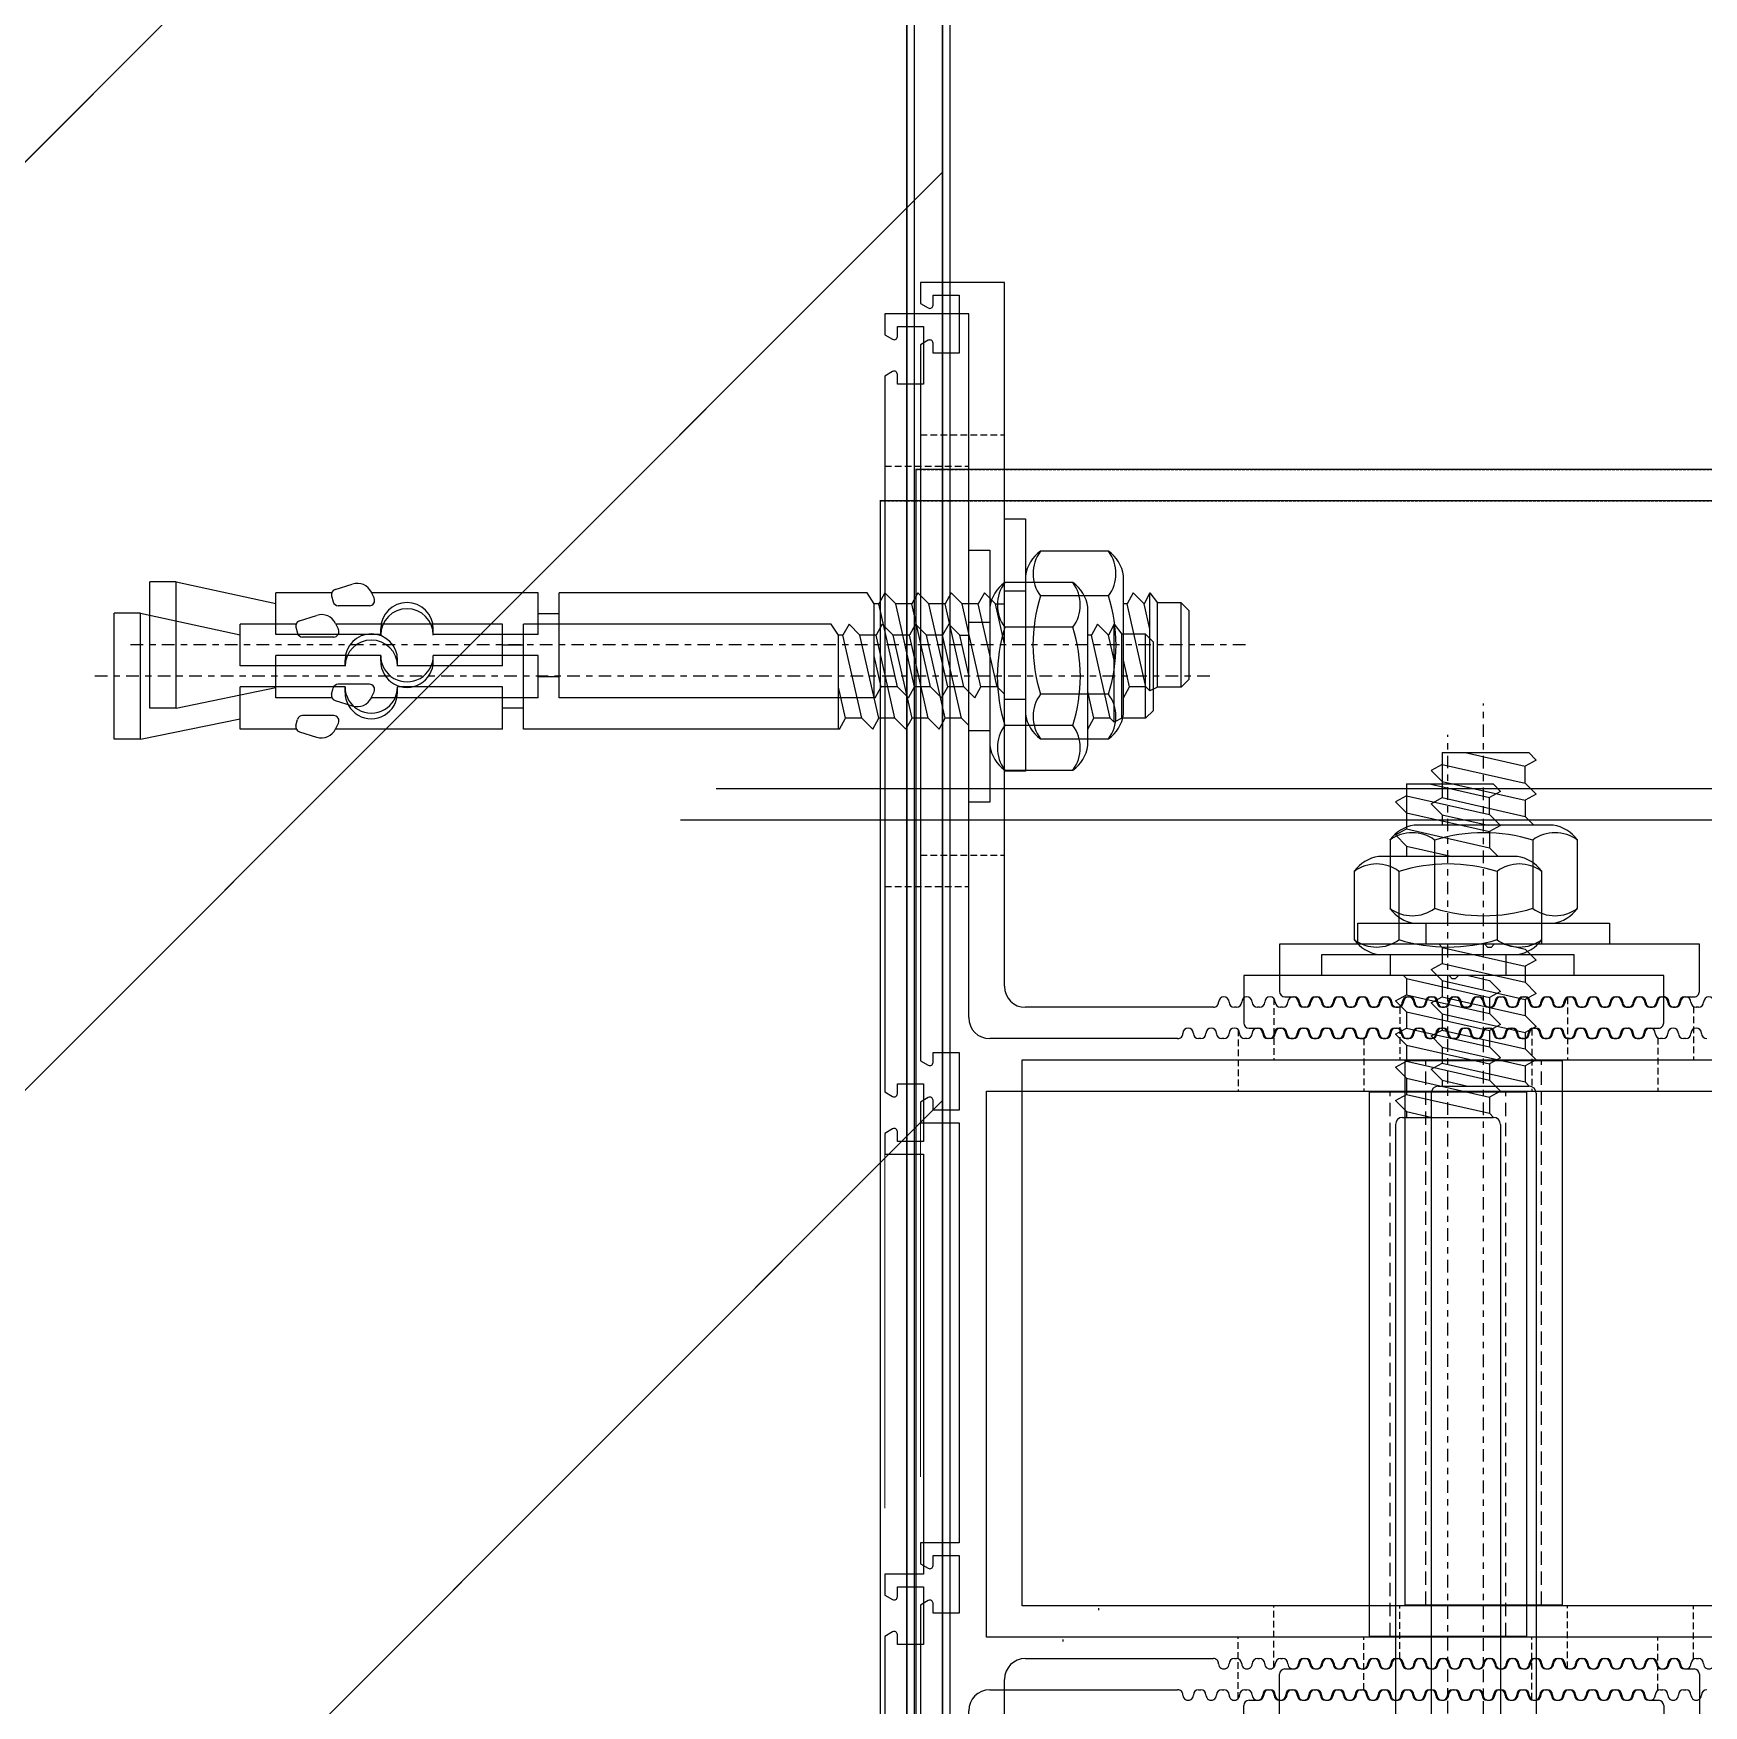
# Model space of a CAD drawing. Header units: inches. Extents: x 4821 to 127877, y 58012 to 433683.
# Drawn here: x 90890.8 to 91049.9, y 230392.2 to 230551.5 of the extents above; entities that cross this region are included whole.
import ezdxf
from ezdxf.xclip import XClip

# ---------------------------------------------------------------- set-up
doc = ezdxf.new("R2010")
doc.units = ezdxf.units.IN
doc.header["$MEASUREMENT"] = 0
doc.header["$XCLIPFRAME"] = 2
for name, pattern in [('$0$104-TYPICAL FLOOR$0$HIDDEN', [0.375, 0.25, -0.125]), ('$1$Center', [29.999999, 12, -6, 6, -6]), ('$1$DASHED', [19.05, 12.7, -6.35])]:
    doc.linetypes.add(name, pattern=pattern)
for name, color, linetype in [('$1$BEAM', 2, 'Continuous'), ('A-101 Plans Building B$0$A-LIN-10', 8, 'Continuous'), ('A-FURN-FIXD', 10, 'Continuous'), ('A-WAL-CMU', 7, 'Continuous'), ('COL GROUND$0$Cloums$0$A-COL-HAT', 8, 'Continuous'), ('COL GROUND$0$Cloums$0$A-COL-RFC', 210, 'Continuous')]:
    doc.layers.add(name, color=color, linetype=linetype)
doc.layers.add('$1$New Plans (8)$0$A-GLAZ-CWMG', color=51, linetype='Continuous', lineweight=9)

# ---------------------------------------------------------------- blocks, each defined once
blk = doc.blocks.new('COL GROUND')
at = {"layer": 'COL GROUND$0$Cloums$0$A-COL-HAT'}
h = blk.add_hatch(dxfattribs=at)
h.set_pattern_fill('ANSI31', color=256, scale=500)
h.set_pattern_definition([(45, (-67038.15, -49806.79), (-44.194174, 44.194174), [])])
h.paths.add_polyline_path([(102.34, -21674.94), (102.34, -18000), (102.57, -18000), (102.1, -16625.03), (-543.44, -16624.95), (-7447.66, -16624.95), (-7447.66, -19574.95), (-7147.66, -19574.95), (-7147.66, -16924.95), (-194.68, -16924.95), (-197.66, -19324.94), (-4297.66, -19324.94), (-4297.66, -21674.94), (-3997.66, -21674.94), (-3997.66, -19624.94), (-197.66, -19624.94), (-197.66, -21674.94)])
at = {"layer": 'COL GROUND$0$Cloums$0$A-COL-RFC', "linetype": 'Continuous', "elevation": 0}
blk.add_lwpolyline([(102.34, -21674.94), (102.34, -16625.03), (-191.69, -16624.95), (-7447.66, -16624.95), (-7447.66, -19574.95), (-7147.66, -19574.95), (-7147.66, -16924.95), (-197.66, -16924.95), (-197.66, -19324.94), (-4297.66, -19324.94), (-4297.66, -21674.94), (-3997.66, -21674.94), (-3997.66, -19624.94), (-197.66, -19624.94), (-197.66, -21674.94), (102.34, -21674.94)], dxfattribs=at)
blk = doc.blocks.new('$1$Fixed bracket Plan')
at = {"layer": 'A-FURN-FIXD'}
for p, q in [((8, 100), (0, 100)), ((0, 100), (0, 98.02)), ((1.2, 97.85), (1.2, 98.8)), ((1.2, 98.8), (3.7, 98.8)), ((3.7, 98.8), (3.7, 93.3)), ((8, 33), (8, 100)), ((0, 98.02), (0.75, 97.59)), ((0.75, 94.51), (0, 94.08)), ((0, 94.08), (0, 25.92)), ((1.2, 93.3), (1.2, 94.25)), ((3.7, 93.3), (1.2, 93.3)), ((8, 53.5), (8, 77.5)), ((8, 77.5), (10, 77.5)), ((10, 77.5), (10, 53.5)), ((-73.41, 59.5), (-73.41, 71.5)), ((-70.91, 71.5), (-73.41, 71.5)), ((-70.91, 59.5), (-70.91, 71.5)), ((-70.91, 71.5), (-61.41, 69.46)), ((-61.41, 66.5), (-61.41, 70.46)), ((-56.08, 70.46), (-61.41, 70.46)), ((-56.09, 70.18), (-55.94, 69.61)), ((-55.76, 70.78), (-54.12, 71.3)), ((-52.31, 70.52), (-52.04, 69.95)), ((-36.41, 70.46), (-52.28, 70.46)), ((-36.41, 66.5), (-36.41, 70.46)), ((-5.09, 70.46), (-34.41, 70.46)), ((-34.41, 60.46), (-34.41, 70.46)), ((-4.41, 69.42), (-5.09, 70.46)), ((-3.4, 70.46), (-3.98, 69.42)), ((-2.36, 69.42), (-3.4, 70.46)), ((-0.24, 70.46), (-0.82, 69.42)), ((0.81, 69.42), (-0.24, 70.46)), ((2.92, 70.46), (2.35, 69.42)), ((3.97, 69.42), (2.92, 70.46)), ((6.09, 70.46), (5.51, 69.42)), ((7.14, 69.42), (6.09, 70.46)), ((8, 70.66), (10, 70.66)), ((17.92, 70.17), (11.43, 70.17)), ((20.25, 70.46), (19.68, 69.42)), ((21.3, 69.42), (20.26, 70.46)), ((21.84, 70.46), (21.3, 69.42)), ((21.84, 61.13), (21.84, 70.46)), ((21.84, 70.46), (22.59, 69.5)), ((-52.49, 69.24), (-55.46, 69.24)), ((-34.41, 68.46), (-36.41, 68.46)), ((-4.41, 60.5), (-4.41, 69.42)), ((-3.98, 69.42), (-4.41, 69.42)), ((-2.19, 61.51), (-3.98, 69.42)), ((-0.57, 61.51), (-2.36, 69.42)), ((-0.82, 69.42), (-2.36, 69.42)), ((0.97, 61.51), (-0.82, 69.42)), ((2.6, 61.51), (0.81, 69.42)), ((2.35, 69.42), (0.81, 69.42)), ((4.14, 61.51), (2.35, 69.42)), ((5.76, 61.51), (3.97, 69.42)), ((5.51, 69.42), (3.97, 69.42)), ((7.3, 61.51), (5.51, 69.42)), ((8, 65.6), (7.14, 69.42)), ((7.14, 69.42), (8, 69.42)), ((19.68, 69.42), (19.35, 69.42)), ((21.47, 61.51), (19.68, 69.42)), ((21.84, 67.02), (21.3, 69.42)), ((22.59, 61.5), (22.59, 69.5)), ((24.84, 69.5), (22.59, 69.5)), ((24.84, 61.5), (24.84, 69.5)), ((24.84, 69.5), (25.59, 68.75)), ((25.59, 62.25), (25.59, 68.75)), ((-51.41, 66.5), (-51.41, 67.04)), ((-46.41, 66.5), (-46.41, 67.04)), ((-51.41, 66.5), (-61.41, 66.5)), ((-36.41, 66.5), (-46.41, 66.5)), ((-61.41, 60.46), (-61.41, 64.5)), ((-51.41, 64.5), (-61.41, 64.5)), ((-51.41, 63.96), (-51.41, 64.5)), ((-36.41, 64.5), (-46.41, 64.5)), ((-46.41, 63.96), (-46.41, 64.5)), ((-36.41, 60.46), (-36.41, 64.5)), ((-3.73, 61.51), (-4.41, 64.48)), ((19.92, 61.51), (19.35, 64.05)), ((-34.41, 62.46), (-36.41, 62.46)), ((24.84, 61.5), (25.59, 62.25)), ((-70.91, 59.5), (-61.41, 61.46)), ((-56.09, 60.82), (-55.94, 61.39)), ((-52.49, 61.76), (-55.46, 61.76)), ((-52.31, 60.48), (-52.04, 61.05)), ((-4.41, 60.56), (-4.31, 60.46)), ((-4.31, 60.46), (-3.73, 61.51)), ((-2.19, 61.51), (-3.73, 61.51)), ((-2.19, 61.51), (-1.14, 60.46)), ((-1.14, 60.46), (-0.57, 61.51)), ((0.97, 61.51), (-0.57, 61.51)), ((0.97, 61.51), (2.02, 60.46)), ((2.02, 60.46), (2.6, 61.51)), ((4.14, 61.51), (2.6, 61.51)), ((4.14, 61.51), (5.19, 60.46)), ((5.19, 60.46), (5.76, 61.51)), ((7.3, 61.51), (5.76, 61.51)), ((7.3, 61.51), (8, 60.81)), ((17.92, 60.82), (11.43, 60.82)), ((19.35, 60.46), (19.92, 61.51)), ((21.47, 61.51), (19.92, 61.51)), ((21.47, 61.51), (21.84, 61.13)), ((22.59, 61.5), (21.84, 61.13)), ((24.84, 61.5), (22.59, 61.5)), ((-70.91, 59.5), (-73.41, 59.5)), ((-56.05, 60.46), (-61.41, 60.46)), ((-55.76, 60.22), (-54.12, 59.7)), ((-36.41, 60.46), (-52.32, 60.46)), ((-4.31, 60.46), (-34.41, 60.46)), ((8, 60.34), (10, 60.34)), ((49.69, 55.26), (57.94, 55.26)), ((49.69, 55.26), (49.69, 54.13)), ((51.89, 55.26), (57.61, 53.96)), ((58.65, 54.54), (57.61, 53.96)), ((57.94, 55.26), (58.65, 54.54)), ((10, 53.5), (8, 53.5)), ((49.69, 54.13), (48.65, 53.56)), ((49.69, 52.51), (48.65, 53.56)), ((49.69, 54.13), (49.69, 52.5)), ((49.69, 54.13), (57.61, 52.34)), ((57.61, 52.34), (57.61, 53.96)), ((48.65, 50.39), (49.69, 50.97)), ((49.69, 52.51), (57.61, 50.72)), ((49.69, 52.51), (49.69, 50.97)), ((49.69, 50.97), (57.61, 49.18)), ((57.61, 52.34), (58.65, 51.29)), ((58.65, 51.29), (57.61, 50.72)), ((49.69, 49.34), (48.65, 50.39)), ((57.61, 50.72), (57.61, 49.18)), ((60.25, 48.35), (47.05, 48.35)), ((49.69, 49.34), (54.09, 48.35)), ((49.69, 49.34), (49.69, 48.35)), ((57.61, 49.18), (58.43, 48.35)), ((44.73, 46.92), (44.73, 40.43)), ((48.98, 46.92), (48.98, 40.43)), ((58.33, 46.92), (58.33, 40.43)), ((62.58, 40.43), (62.58, 46.92)), ((41.65, 37), (41.65, 39)), ((41.65, 39), (65.65, 39)), ((47.05, 39), (60.25, 39)), ((48.15, 39), (48.15, 37)), ((59.15, 39), (59.15, 37)), ((65.65, 39), (65.65, 37)), ((53.75, 37), (34.2, 37)), ((34.2, 37), (34.2, 32.5)), ((65.65, 37), (41.65, 37)), ((49.69, 36.71), (49.41, 37)), ((49.69, 36.71), (49.69, 35.17)), ((49.69, 36.71), (57.61, 34.92)), ((54.05, 36.7), (53.75, 37)), ((54.35, 36.7), (54.05, 36.7)), ((54.65, 37), (54.35, 36.7)), ((74.2, 37), (54.65, 37)), ((55.59, 37), (57.61, 36.55)), ((74.2, 32.5), (74.2, 37)), ((48.65, 34.59), (49.69, 35.17)), ((49.69, 35.17), (57.61, 33.38)), ((57.61, 36.55), (58.65, 35.5)), ((58.65, 35.5), (57.61, 34.92)), ((49.69, 33.55), (48.65, 34.59)), ((49.69, 33.55), (57.61, 31.76)), ((49.69, 33.55), (49.69, 32)), ((57.61, 34.92), (57.61, 33.38)), ((34.7, 32), (35.6, 32)), ((37.6, 32), (37.8, 32)), ((39.8, 32), (40, 32)), ((42, 32), (42.2, 32)), ((44.2, 32), (44.4, 32)), ((46.4, 32), (46.6, 32)), ((48.6, 32), (48.8, 32)), ((48.65, 31.43), (49.69, 32)), ((49.69, 32), (57.61, 30.22)), ((50.8, 32), (51, 32)), ((53, 32), (53.2, 32)), ((55.2, 32), (55.4, 32)), ((57.4, 32), (57.6, 32)), ((57.61, 33.38), (58.65, 32.33)), ((58.65, 32.33), (57.61, 31.76)), ((59.6, 32), (59.8, 32)), ((61.8, 32), (62, 32)), ((64, 32), (64.2, 32)), ((66.2, 32), (66.4, 32)), ((68.4, 32), (68.6, 32)), ((70.6, 32), (70.8, 32)), ((72.8, 32), (73.7, 32)), ((27.9, 31), (10, 31)), ((30.1, 31), (29.9, 31)), ((32.3, 31), (32.1, 31)), ((34.5, 31), (34.3, 31)), ((36.7, 31), (36.5, 31)), ((38.9, 31), (38.7, 31)), ((41.1, 31), (40.9, 31)), ((43.3, 31), (43.1, 31)), ((45.5, 31), (45.3, 31)), ((47.7, 31), (47.5, 31)), ((49.69, 30.38), (48.65, 31.43)), ((49.69, 30.38), (49.69, 28.84)), ((49.69, 30.38), (57.61, 28.59)), ((49.9, 31), (49.7, 31)), ((52.1, 31), (51.9, 31)), ((54.3, 31), (54.1, 31)), ((56.5, 31), (56.3, 31)), ((57.61, 31.76), (57.61, 30.22)), ((58.7, 31), (58.5, 31)), ((60.9, 31), (60.7, 31)), ((63.1, 31), (62.9, 31)), ((65.3, 31), (65.1, 31)), ((67.5, 31), (67.3, 31)), ((69.7, 31), (69.5, 31)), ((71.9, 31), (71.7, 31)), ((74.1, 31), (73.9, 31)), ((76.3, 31), (76.1, 31)), ((48.65, 28.27), (49.69, 28.84)), ((49.69, 28.84), (57.61, 27.05)), ((57.61, 30.22), (58.65, 29.17)), ((58.65, 29.17), (57.61, 28.59)), ((49.69, 27.22), (48.65, 28.27)), ((49.69, 27.22), (57.61, 25.43)), ((49.69, 27.22), (49.69, 25.68)), ((57.61, 28.59), (57.61, 27.05)), ((0, 25.92), (0.75, 25.49)), ((1.2, 25.75), (1.2, 26.7)), ((1.2, 26.7), (3.7, 26.7)), ((3.7, 26.7), (3.7, 21.2)), ((9.7, -26), (9.7, 26)), ((9.7, 26), (97.6, 26)), ((61.15, 25.9), (46.15, 25.9)), ((46.15, 25.9), (46.15, -25.9)), ((48.65, 25.1), (49.69, 25.68)), ((49.69, 25.68), (57.61, 23.89)), ((57.61, 27.05), (58.65, 26)), ((58.65, 26), (57.61, 25.43)), ((61.15, -25.9), (61.15, 25.9)), ((49.69, 24.05), (48.65, 25.1)), ((49.69, 24.05), (52.14, 23.5)), ((49.69, 24.05), (49.69, 23.5)), ((57.61, 25.43), (57.61, 23.89)), ((57.61, 23.89), (57.99, 23.5)), ((0.75, 22.41), (0, 21.98)), ((48.65, 22.83), (48.65, -38.58)), ((49.32, 23.5), (57.98, 23.5)), ((58.65, 22.83), (58.65, -38.58)), ((0, 21.98), (0, 20)), ((1.2, 21.2), (1.2, 22.15)), ((3.7, 21.2), (1.2, 21.2)), ((0, 20), (3.7, 20)), ((3.7, 20), (3.7, -20)), ((3.7, -20), (0, -20)), ((0, -20), (0, -21.98)), ((0, -21.98), (0.75, -22.41)), ((1.2, -22.15), (1.2, -21.2)), ((1.2, -21.2), (3.7, -21.2)), ((3.7, -21.2), (3.7, -26.7)), ((0.75, -25.49), (0, -25.92)), ((0, -25.92), (0, -94.08)), ((1.2, -26.7), (1.2, -25.75)), ((3.7, -26.7), (1.2, -26.7)), ((97.6, -26), (9.7, -26)), ((46.15, -25.9), (61.15, -25.9)), ((10, -31), (27.9, -31)), ((29.9, -31), (30.1, -31)), ((32.1, -31), (32.3, -31)), ((34.3, -31), (34.5, -31)), ((36.5, -31), (36.7, -31)), ((38.7, -31), (38.9, -31)), ((40.9, -31), (41.1, -31)), ((43.1, -31), (43.3, -31)), ((45.3, -31), (45.5, -31)), ((47.5, -31), (47.7, -31)), ((49.7, -31), (49.9, -31)), ((51.9, -31), (52.1, -31)), ((54.1, -31), (54.3, -31)), ((56.3, -31), (56.5, -31)), ((58.5, -31), (58.7, -31)), ((60.7, -31), (60.9, -31)), ((62.9, -31), (63.1, -31)), ((65.1, -31), (65.3, -31)), ((67.3, -31), (67.5, -31)), ((69.5, -31), (69.7, -31)), ((71.7, -31), (71.9, -31)), ((73.9, -31), (74.1, -31)), ((76.1, -31), (76.3, -31)), ((8, -100), (8, -33)), ((34.2, -37), (34.2, -32.5)), ((34.7, -32), (35.6, -32)), ((37.6, -32), (37.8, -32)), ((39.8, -32), (40, -32)), ((42, -32), (42.2, -32)), ((44.2, -32), (44.4, -32)), ((46.4, -32), (46.6, -32)), ((48.6, -32), (48.8, -32)), ((50.8, -32), (51, -32)), ((53, -32), (53.2, -32)), ((55.2, -32), (55.4, -32)), ((57.4, -32), (57.6, -32)), ((59.6, -32), (59.8, -32)), ((61.8, -32), (62, -32)), ((64, -32), (64.2, -32)), ((66.2, -32), (66.4, -32)), ((68.4, -32), (68.6, -32)), ((70.6, -32), (70.8, -32)), ((72.8, -32), (73.7, -32)), ((74.2, -32.5), (74.2, -37))]:
    blk.add_line(p, q, dxfattribs=at)
at = {"layer": 'A-FURN-FIXD', "linetype": '$1$DASHED', "ltscale": 0.05}
for p, q in [((0, 85.5), (8, 85.5)), ((0, 45.5), (8, 45.5)), ((33.65, 31.86), (33.65, 26)), ((61.65, 31.93), (61.65, 26)), ((45.65, 31.02), (45.65, 26)), ((73.65, 31.07), (73.65, 26)), ((33.65, -31.86), (33.65, -26)), ((45.65, -31.02), (45.65, -26)), ((61.65, -31.93), (61.65, -26)), ((73.65, -31.07), (73.65, -26))]:
    blk.add_line(p, q, dxfattribs=at)
at = {"layer": 'A-FURN-FIXD', "linetype": '$1$Center', "ltscale": 0.1}
for p, q in [((30.95, 65.5), (-75.79, 65.5)), ((53.65, -48.26), (53.65, 59.93))]:
    blk.add_line(p, q, dxfattribs=at)
at = {"layer": 'A-FURN-FIXD', "linetype": '$1$DASHED', "ltscale": 0.1}
for p, q in [((48.15, -25.9), (48.15, 25.9)), ((59.15, -25.9), (59.15, 25.9))]:
    blk.add_line(p, q, dxfattribs=at)
at = {"layer": 'A-FURN-FIXD'}
blk.add_lwpolyline([(11.43, 74.42, 0.202618), (10, 72.1), (10, 58.9, 0.202618), (11.43, 56.57), (17.92, 56.57, 0.202618), (19.35, 58.9), (19.35, 72.1, 0.202618), (17.92, 74.42)], format="xyb", close=True, dxfattribs=at)
for points in [[(11.43, 74.42, 0.330304), (11.43, 70.17, 0.151843), (11.43, 60.82, 0.330304), (11.43, 56.57)], [(17.92, 56.57, 0.330304), (17.92, 60.82, 0.151843), (17.92, 70.17, 0.330304), (17.92, 74.42)]]:
    blk.add_lwpolyline(points, format="xyb", dxfattribs=at)
for centre, radius, start, end in [((0.9, 97.85), 0.3, 240, 0), ((0.9, 94.25), 0.3, 360, 120), ((-55.61, 70.31), 0.5, 107.63, 195.0687), ((-53.66, 69.87), 1.5, 25.4904, 107.63), ((-55.46, 69.74), 0.5, 195.0687, 270), ((-52.49, 69.74), 0.5, 270, 25.4904), ((-48.91, 67.04), 2.5, 0, 180), ((-48.91, 66.45), 2.5, 0, 180), ((-48.91, 64.49), 2.5, 180, 0), ((-48.91, 63.96), 2.5, 180, 0), ((-55.61, 60.69), 0.5, 164.9313, 252.37), ((-55.46, 61.26), 0.5, 90, 164.9313), ((-52.49, 61.26), 0.5, 334.5096, 90), ((-53.66, 61.13), 1.5, 252.37, 334.5096), ((47.57, 44.89), 3.5, 98.6993, 144.5157), ((59.73, 44.89), 3.5, 35.4843, 81.3007), ((46.85, 44.06), 3.57, 53.4429, 126.5571), ((53.65, 31.88), 15.75, 72.7319, 107.2681), ((60.45, 44.06), 3.57, 53.4429, 126.5571), ((47.57, 42.46), 3.5, 215.4843, 261.3007), ((46.85, 43.29), 3.57, 233.4429, 306.5571), ((53.65, 55.47), 15.75, 252.7319, 287.2681), ((60.45, 43.29), 3.57, 233.4429, 306.5571), ((59.73, 42.46), 3.5, 278.6993, 324.5157), ((10, 33), 2, 180, 270), ((28.9, 31.5), 0.5, 0, 180), ((31.1, 31.5), 0.5, 0, 180), ((33.3, 31.5), 0.5, 0, 180), ((34.7, 32.5), 0.5, 180, 270), ((35.5, 31.5), 0.5, 0, 180), ((35.6, 31.5), 0.5, 0, 90), ((37.6, 31.5), 0.5, 90, 180), ((37.7, 31.5), 0.5, 0, 180), ((37.8, 31.5), 0.5, 0, 90), ((39.8, 31.5), 0.5, 90, 180), ((39.9, 31.5), 0.5, 0, 180), ((40, 31.5), 0.5, 0, 90), ((42, 31.5), 0.5, 90, 180), ((42.1, 31.5), 0.5, 0, 180), ((42.2, 31.5), 0.5, 0, 90), ((44.2, 31.5), 0.5, 90, 180), ((44.3, 31.5), 0.5, 0, 180), ((44.4, 31.5), 0.5, 0, 90), ((46.4, 31.5), 0.5, 90, 180), ((46.5, 31.5), 0.5, 0, 180), ((46.6, 31.5), 0.5, 0, 90), ((48.6, 31.5), 0.5, 90, 180), ((48.7, 31.5), 0.5, 0, 180), ((48.8, 31.5), 0.5, 0, 90), ((50.8, 31.5), 0.5, 90, 180), ((50.9, 31.5), 0.5, 0, 180), ((51, 31.5), 0.5, 0, 90), ((53, 31.5), 0.5, 90, 180), ((53.1, 31.5), 0.5, 0, 180), ((53.2, 31.5), 0.5, 0, 90), ((55.2, 31.5), 0.5, 90, 180), ((55.3, 31.5), 0.5, 0, 180), ((55.4, 31.5), 0.5, 0, 90), ((57.4, 31.5), 0.5, 90, 180), ((57.5, 31.5), 0.5, 0, 180), ((57.6, 31.5), 0.5, 0, 90), ((59.6, 31.5), 0.5, 90, 180), ((59.7, 31.5), 0.5, 0, 180), ((59.8, 31.5), 0.5, 0, 90), ((61.8, 31.5), 0.5, 90, 180), ((61.9, 31.5), 0.5, 0, 180), ((62, 31.5), 0.5, 0, 90), ((64, 31.5), 0.5, 90, 180), ((64.1, 31.5), 0.5, 0, 180), ((64.2, 31.5), 0.5, 0, 90), ((66.2, 31.5), 0.5, 90, 180), ((66.3, 31.5), 0.5, 0, 180), ((66.4, 31.5), 0.5, 0, 90), ((68.4, 31.5), 0.5, 90, 180), ((68.5, 31.5), 0.5, 0, 180), ((68.6, 31.5), 0.5, 0, 90), ((70.6, 31.5), 0.5, 90, 180), ((70.7, 31.5), 0.5, 0, 180), ((70.8, 31.5), 0.5, 360, 90), ((72.8, 31.5), 0.5, 90, 180), ((72.9, 31.5), 0.5, 0, 180), ((73.7, 32.5), 0.5, 270, 0), ((75.1, 31.5), 0.5, 0, 180), ((77.3, 31.5), 0.5, 0, 180), ((27.9, 31.5), 0.5, 270, 0), ((29.9, 31.5), 0.5, 180, 270), ((30.1, 31.5), 0.5, 270, 360), ((32.1, 31.5), 0.5, 180, 270), ((32.3, 31.5), 0.5, 270, 360), ((34.3, 31.5), 0.5, 180, 270), ((34.5, 31.5), 0.5, 270, 360), ((36.5, 31.5), 0.5, 180, 270), ((36.6, 31.5), 0.5, 180, 360), ((36.7, 31.5), 0.5, 270, 360), ((38.7, 31.5), 0.5, 180, 270), ((38.8, 31.5), 0.5, 180, 0), ((38.9, 31.5), 0.5, 270, 360), ((40.9, 31.5), 0.5, 180, 270), ((41, 31.5), 0.5, 180, 0), ((41.1, 31.5), 0.5, 270, 360), ((43.1, 31.5), 0.5, 180, 270), ((43.2, 31.5), 0.5, 180, 0), ((43.3, 31.5), 0.5, 270, 360), ((45.3, 31.5), 0.5, 180, 270), ((45.4, 31.5), 0.5, 180, 0), ((45.5, 31.5), 0.5, 270, 360), ((47.5, 31.5), 0.5, 180, 270), ((47.6, 31.5), 0.5, 180, 0), ((47.7, 31.5), 0.5, 270, 360), ((49.7, 31.5), 0.5, 180, 270), ((49.8, 31.5), 0.5, 180, 0), ((49.9, 31.5), 0.5, 270, 360), ((51.9, 31.5), 0.5, 180, 270), ((52, 31.5), 0.5, 180, 0), ((52.1, 31.5), 0.5, 270, 360), ((54.1, 31.5), 0.5, 180, 270), ((54.2, 31.5), 0.5, 180, 0), ((54.3, 31.5), 0.5, 270, 360), ((56.3, 31.5), 0.5, 180, 270), ((56.4, 31.5), 0.5, 180, 0), ((56.5, 31.5), 0.5, 270, 360), ((58.5, 31.5), 0.5, 180, 270), ((58.6, 31.5), 0.5, 180, 0), ((58.7, 31.5), 0.5, 270, 360), ((60.7, 31.5), 0.5, 180, 270), ((60.8, 31.5), 0.5, 180, 0), ((60.9, 31.5), 0.5, 270, 360), ((62.9, 31.5), 0.5, 180, 270), ((63, 31.5), 0.5, 180, 0), ((63.1, 31.5), 0.5, 270, 360), ((65.1, 31.5), 0.5, 180, 270), ((65.2, 31.5), 0.5, 180, 0), ((65.3, 31.5), 0.5, 270, 360), ((67.3, 31.5), 0.5, 180, 270), ((67.4, 31.5), 0.5, 180, 0), ((67.5, 31.5), 0.5, 270, 360), ((69.5, 31.5), 0.5, 180, 270), ((69.6, 31.5), 0.5, 180, 0), ((69.7, 31.5), 0.5, 270, 360), ((71.7, 31.5), 0.5, 180, 270), ((71.8, 31.5), 0.5, 180, 0), ((71.9, 31.5), 0.5, 270, 360), ((73.9, 31.5), 0.5, 180, 270), ((74.1, 31.5), 0.5, 270, 360), ((76.1, 31.5), 0.5, 180, 270), ((76.3, 31.5), 0.5, 270, 360), ((78.3, 31.5), 0.5, 180, 270), ((0.9, 25.75), 0.3, 240, 0), ((0.9, 22.15), 0.3, 360, 120), ((49.32, 22.83), 0.667, 90, 180), ((57.98, 22.83), 0.667, 0, 90), ((0.9, -22.15), 0.3, 240, 0), ((0.9, -25.75), 0.3, 360, 120), ((10, -33), 2, 90, 180), ((27.9, -31.5), 0.5, 360, 90), ((28.9, -31.5), 0.5, 180, 0), ((29.9, -31.5), 0.5, 90, 180), ((30.1, -31.5), 0.5, 0, 90), ((31.1, -31.5), 0.5, 180, 0), ((32.1, -31.5), 0.5, 90, 180), ((32.3, -31.5), 0.5, 0, 90), ((33.3, -31.5), 0.5, 180, 0), ((34.3, -31.5), 0.5, 90, 180), ((34.5, -31.5), 0.5, 0, 90), ((35.5, -31.5), 0.5, 180, 0), ((35.6, -31.5), 0.5, 270, 0), ((36.5, -31.5), 0.5, 90, 180), ((36.6, -31.5), 0.5, 0, 180), ((36.7, -31.5), 0.5, 0, 90), ((37.6, -31.5), 0.5, 180, 270), ((37.7, -31.5), 0.5, 180, 0), ((37.8, -31.5), 0.5, 270, 0), ((38.7, -31.5), 0.5, 90, 180), ((38.8, -31.5), 0.5, 0, 180), ((38.9, -31.5), 0.5, 0, 90), ((39.8, -31.5), 0.5, 180, 270), ((39.9, -31.5), 0.5, 180, 0), ((40, -31.5), 0.5, 270, 0), ((40.9, -31.5), 0.5, 90, 180), ((41, -31.5), 0.5, 0, 180), ((41.1, -31.5), 0.5, 0, 90), ((42, -31.5), 0.5, 180, 270), ((42.1, -31.5), 0.5, 180, 0), ((42.2, -31.5), 0.5, 270, 0), ((43.1, -31.5), 0.5, 90, 180), ((43.2, -31.5), 0.5, 0, 180), ((43.3, -31.5), 0.5, 0, 90), ((44.2, -31.5), 0.5, 180, 270), ((44.3, -31.5), 0.5, 180, 0), ((44.4, -31.5), 0.5, 270, 0), ((45.3, -31.5), 0.5, 90, 180), ((45.4, -31.5), 0.5, 0, 180), ((45.5, -31.5), 0.5, 0, 90), ((46.4, -31.5), 0.5, 180, 270), ((46.5, -31.5), 0.5, 180, 0), ((46.6, -31.5), 0.5, 270, 0), ((47.5, -31.5), 0.5, 90, 180), ((47.6, -31.5), 0.5, 0, 180), ((47.7, -31.5), 0.5, 0, 90), ((48.6, -31.5), 0.5, 180, 270), ((48.7, -31.5), 0.5, 180, 0), ((48.8, -31.5), 0.5, 270, 0), ((49.7, -31.5), 0.5, 90, 180), ((49.8, -31.5), 0.5, 0, 180), ((49.9, -31.5), 0.5, 0, 90), ((50.8, -31.5), 0.5, 180, 270), ((50.9, -31.5), 0.5, 180, 0), ((51, -31.5), 0.5, 270, 0), ((51.9, -31.5), 0.5, 90, 180), ((52, -31.5), 0.5, 0, 180), ((52.1, -31.5), 0.5, 0, 90), ((53, -31.5), 0.5, 180, 270), ((53.1, -31.5), 0.5, 180, 0), ((53.2, -31.5), 0.5, 270, 0), ((54.1, -31.5), 0.5, 90, 180), ((54.2, -31.5), 0.5, 0, 180), ((54.3, -31.5), 0.5, 0, 90), ((55.2, -31.5), 0.5, 180, 270), ((55.3, -31.5), 0.5, 180, 0), ((55.4, -31.5), 0.5, 270, 0), ((56.3, -31.5), 0.5, 90, 180), ((56.4, -31.5), 0.5, 0, 180), ((56.5, -31.5), 0.5, 0, 90), ((57.4, -31.5), 0.5, 180, 270), ((57.5, -31.5), 0.5, 180, 0), ((57.6, -31.5), 0.5, 270, 0), ((58.5, -31.5), 0.5, 90, 180), ((58.6, -31.5), 0.5, 0, 180), ((58.7, -31.5), 0.5, 0, 90), ((59.6, -31.5), 0.5, 180, 270), ((59.7, -31.5), 0.5, 180, 0), ((59.8, -31.5), 0.5, 270, 0), ((60.7, -31.5), 0.5, 90, 180), ((60.8, -31.5), 0.5, 0, 180), ((60.9, -31.5), 0.5, 0, 90), ((61.8, -31.5), 0.5, 180, 270), ((61.9, -31.5), 0.5, 180, 0), ((62, -31.5), 0.5, 270, 0), ((62.9, -31.5), 0.5, 90, 180), ((63, -31.5), 0.5, 0, 180), ((63.1, -31.5), 0.5, 0, 90), ((64, -31.5), 0.5, 180, 270), ((64.1, -31.5), 0.5, 180, 0), ((64.2, -31.5), 0.5, 270, 0), ((65.1, -31.5), 0.5, 90, 180), ((65.2, -31.5), 0.5, 0, 180), ((65.3, -31.5), 0.5, 0, 90), ((66.2, -31.5), 0.5, 180, 270), ((66.3, -31.5), 0.5, 180, 0), ((66.4, -31.5), 0.5, 270, 0), ((67.3, -31.5), 0.5, 90, 180), ((67.4, -31.5), 0.5, 0, 180), ((67.5, -31.5), 0.5, 0, 90), ((68.4, -31.5), 0.5, 180, 270), ((68.5, -31.5), 0.5, 180, 0), ((68.6, -31.5), 0.5, 270, 360), ((69.5, -31.5), 0.5, 90, 180), ((69.6, -31.5), 0.5, 0, 180), ((69.7, -31.5), 0.5, 0, 90), ((70.6, -31.5), 0.5, 180, 270), ((70.7, -31.5), 0.5, 180, 0), ((70.8, -31.5), 0.5, 270, 0), ((71.7, -31.5), 0.5, 90, 180), ((71.8, -31.5), 0.5, 0, 180), ((71.9, -31.5), 0.5, 0, 90), ((72.8, -31.5), 0.5, 180, 270), ((72.9, -31.5), 0.5, 180, 0), ((73.9, -31.5), 0.5, 90, 180), ((74.1, -31.5), 0.5, 0, 90), ((75.1, -31.5), 0.5, 180, 0), ((76.1, -31.5), 0.5, 90, 180), ((76.3, -31.5), 0.5, 0, 90), ((77.3, -31.5), 0.5, 180, 0), ((78.3, -31.5), 0.5, 90, 180), ((34.7, -32.5), 0.5, 90, 180), ((73.7, -32.5), 0.5, 0, 90)]:
    blk.add_arc(centre, radius, start, end, dxfattribs=at)
blk = doc.blocks.new('FIRST SLAB EDGE')
at = {"layer": '$1$New Plans (8)$0$A-GLAZ-CWMG', "extrusion": (5.69003e-07, -1.56101e-06, 1)}
blk.add_line((1200672.77, -1723259.44, 0), (1200672.77, -1723225.19, 0), dxfattribs=at)
at = {"color": 81, "linetype": '$1$Center', "ltscale": 25, "extrusion": (5.69003e-07, -1.56101e-06, 1)}
blk.add_line((1200907.59, -1723193.94, 0), (1200653.29, -1723193.94, 0), dxfattribs=at)
at = {"color": 16, "linetype": 'Continuous', "extrusion": (5.69003e-07, -1.56101e-06, 1)}
blk.add_line((1200689.76, -1723272.14, 0), (1200689.76, -1723271.94, 0), dxfattribs=at)
at = {"layer": 'A-101 Plans Building B$0$A-LIN-10', "linetype": '$0$104-TYPICAL FLOOR$0$HIDDEN'}
blk.add_line((1200672.28, -1723163.52, 0), (1200927.28, -1723163.52, 0), dxfattribs=at)
at = {"layer": 'A-WAL-CMU'}
blk.add_line((1200672.34, -1728513.46), (1200672.34, -1723163.52), dxfattribs=at)
blk.add_lwpolyline([(1200672.34, -1722363.52), (1200922.34, -1722363.52), (1200922.34, -1723163.52), (1200672.28, -1723163.52)], dxfattribs=at)
at = {"layer": '$1$BEAM', "extrusion": (5.69003e-07, -1.56101e-06, 1), "rotation": 359.9997810401331}
blk.add_blockref('$1$Fixed bracket Plan', (1200672.76, -1723245.74, 3.37), dxfattribs=at)

msp = doc.modelspace()

# ---------------------------------------------------------------- linework, layer by layer
for points in [[(86148.01, 241862.33), (86148.01, 232237.3), (90977.4, 232237.3), (90977.4, 223437.36)], [(86144.61, 241859.35), (86144.61, 232234.32), (90974, 232234.32), (90974, 223434.37)]]:
    msp.add_lwpolyline(points)
at = {"layer": 'A-WAL-CMU'}
for p, q in [((90978.19, 232235.02), (90977.88, 226964.12)), ((90974.79, 232232.03), (90974.48, 226961.14))]:
    msp.add_line(p, q, dxfattribs=at)

# ---------------------------------------------------------------- block references
for p in [(90875.06, 248862.25, 0), (90871.66, 248859.26, 0)]:
    msp.add_blockref('COL GROUND', p, dxfattribs=at)
ref = msp.add_blockref('FIRST SLAB EDGE', (-1109697.47, 1953673.46), dxfattribs=at)
XClip(ref).set_block_clipping_path([(1196236.1121028436, -1729554.8924368375), (1201281.1159926755, -1720979.7328682605)])
ref = msp.add_blockref('FIRST SLAB EDGE', (-1109700.87, 1953670.48), dxfattribs=at)
XClip(ref).set_block_clipping_path([(1196236.1121028436, -1729554.8924368375), (1201281.1159926755, -1720979.7328682605)])

doc.saveas('drawing.dxf')
